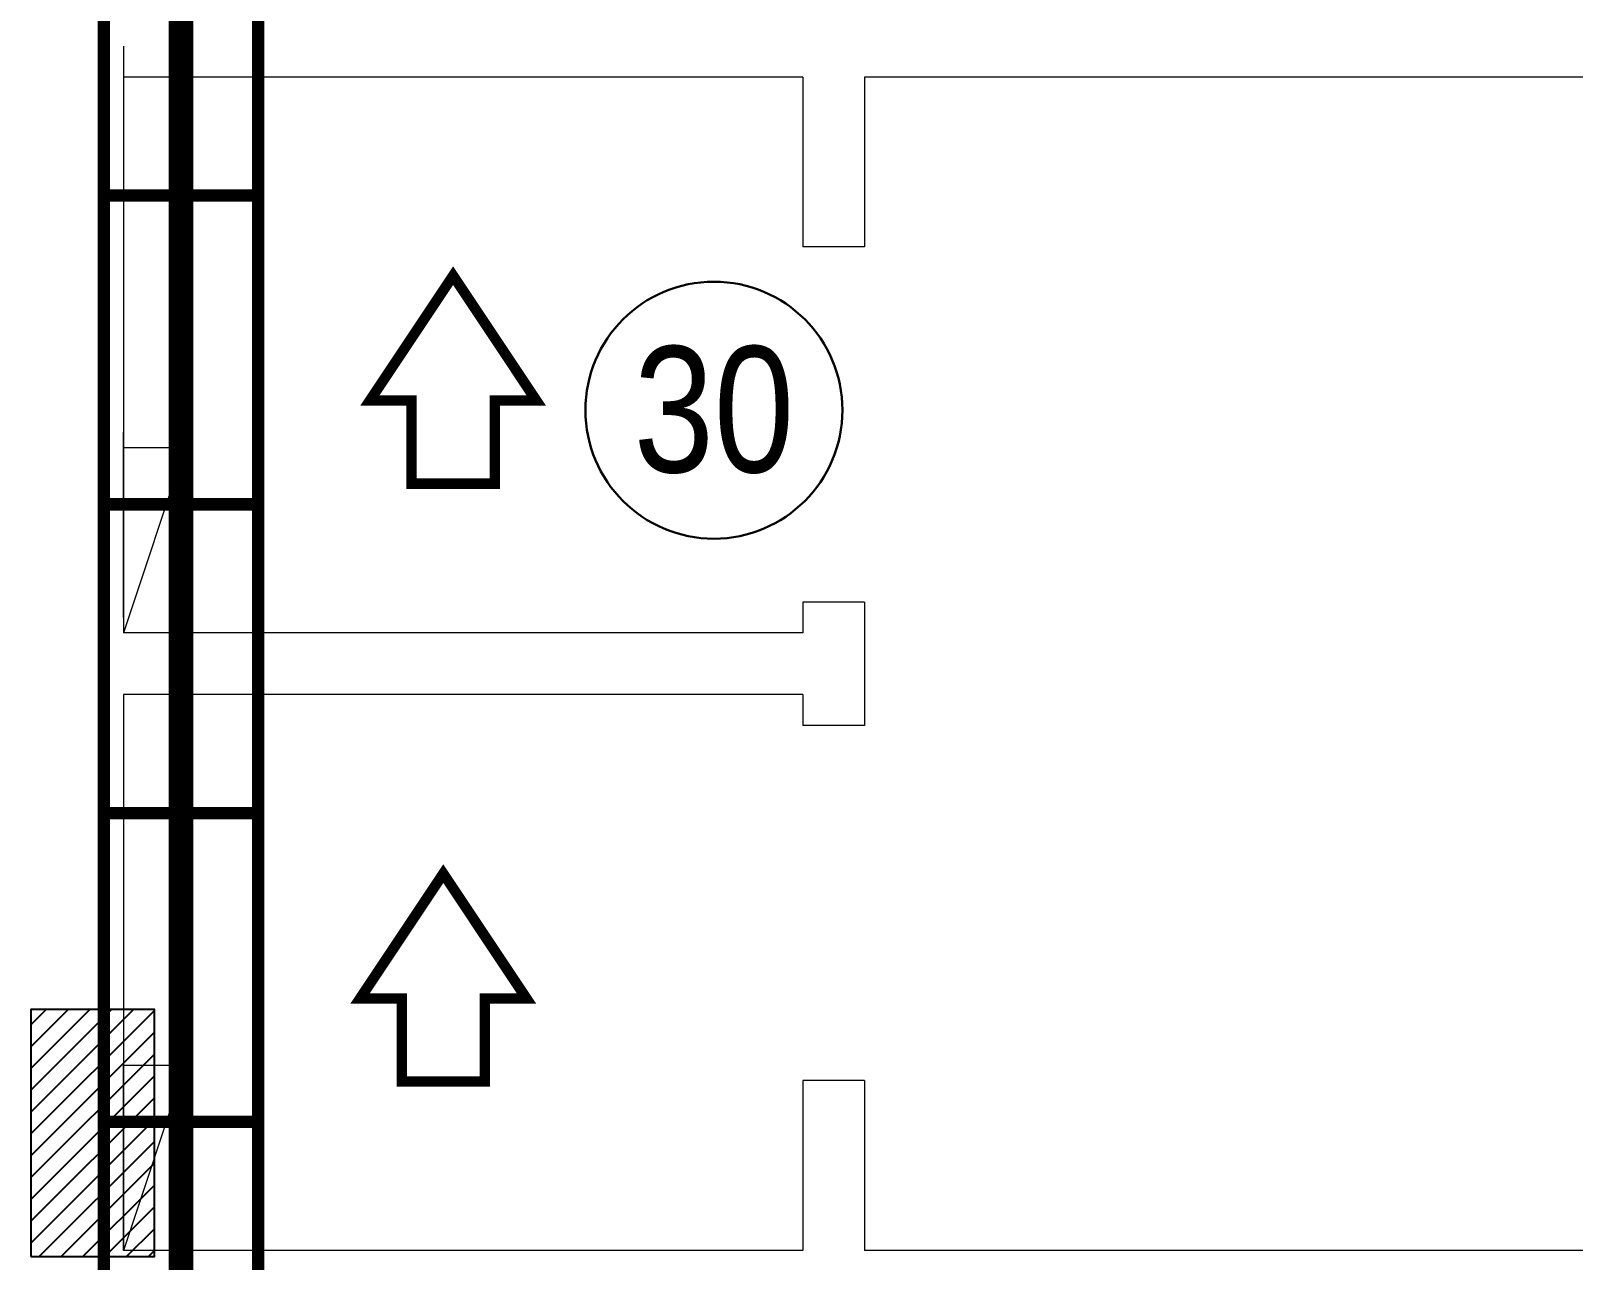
# Model space of a CAD drawing. Header units: millimetres. Extents: x 0 to 126, y 0 to 76.
# Drawn here: x 4.425 to 6.923, y 17.427 to 19.418 of the extents above; entities that cross this region are included whole.
import ezdxf

# ---------------------------------------------------------------- set-up
doc = ezdxf.new("R2010")
doc.units = ezdxf.units.MM
doc.linetypes.add('Continua', pattern=[0])
for name, color, linetype, lineweight in [('ARQUITECTÓNICO', 152, 'Continuous', 0), ('INST. VOZ Y DATOS', 40, 'Continuous', 0), ('TEXTOS INST. VOZ Y DATOS', 1, 'Continuous', 0)]:
    doc.layers.add(name, color=color, linetype=linetype, lineweight=lineweight)
doc.layers.add('E-COLUMNA', color=20, linetype='Continuous')
doc.layers.add('HatchColus', color=8, linetype='Continuous')
doc.styles.add('75', font='ARIALN.TTF', dxfattribs={"height": 0.135})

# ---------------------------------------------------------------- blocks, each defined once
blk = doc.blocks.new('A$C35E06030')
at = {"layer": 'HatchColus', "linetype": 'Continua', "ltscale": 0.05}
h = blk.add_hatch(dxfattribs=at)
h.set_pattern_fill('ANSI31', color=256, scale=0.2, style=0)
h.set_pattern_definition([(45, (-1018.400148, -104.339457), (-0.0176776695, 0.0176776695), [])])
h.paths.add_polyline_path([(0.2, 13.8), (0, 13.8), (0, 13.4), (0.2, 13.4)])
h.paths.add_polyline_path([(0.2, 7.8604), (0, 7.8604), (0, 7.4604), (0.2, 7.4604)])
h.paths.add_polyline_path([(5.95, 12.5619), (5.65, 12.5619), (5.65, 12.2619), (5.95, 12.2619)])
h.paths.add_polyline_path([(11.6, 12.5369), (11.35, 12.5369), (11.35, 12.2869), (11.6, 12.2869)])
at = {"layer": 'E-COLUMNA', "linetype": 'Continua', "ltscale": 0.05}
blk.add_lwpolyline([(0, 13.4), (0.2, 13.4), (0.2, 13.8), (0, 13.8)], close=True, dxfattribs=at)

msp = doc.modelspace()

# ---------------------------------------------------------------- linework, layer by layer
at = {"layer": 'ARQUITECTÓNICO', "linetype": 'Continuous', "ltscale": 0.03}
for p, q in [((4.575, 19.3932), (4.575, 18.4682)), ((4.575, 19.3432), (4.575, 18.4432)), ((5.675, 19.3432), (4.575, 19.3432)), ((5.675, 19.3432), (5.675, 19.0682)), ((5.775, 19.3432), (5.775, 19.0682)), ((6.975, 19.3432), (5.775, 19.3432)), ((5.775, 19.0682), (5.675, 19.0682)), ((5.675, 18.4932), (5.675, 18.4432)), ((5.775, 18.4932), (5.675, 18.4932)), ((5.775, 18.4932), (5.775, 18.2932)), ((5.675, 18.4432), (4.575, 18.4432)), ((4.575, 18.3432), (4.575, 17.4432)), ((5.675, 18.3432), (4.575, 18.3432)), ((5.675, 18.3432), (5.675, 18.2932)), ((5.775, 18.2932), (5.675, 18.2932)), ((5.675, 17.7182), (5.675, 17.4432)), ((5.775, 17.7182), (5.675, 17.7182)), ((5.775, 17.7182), (5.775, 17.4432)), ((5.675, 17.4432), (4.575, 17.4432)), ((7.825, 17.4432), (5.775, 17.4432))]:
    msp.add_line(p, q, dxfattribs=at)
at = {"layer": 'ARQUITECTÓNICO', "ltscale": 0.3}
for p, q in [((4.575, 18.4682), (4.575, 18.7682)), ((4.575, 18.7432), (4.675, 18.7432)), ((4.675, 18.7432), (4.575, 18.4432)), ((4.675, 18.7432), (4.675, 18.4432)), ((4.675, 18.4432), (4.575, 18.4432)), ((4.575, 17.7432), (4.675, 17.7432)), ((4.575, 17.4432), (4.575, 17.7432)), ((4.675, 17.7432), (4.575, 17.4432)), ((4.675, 17.7432), (4.675, 17.4432)), ((4.675, 17.4432), (4.575, 17.4432))]:
    msp.add_line(p, q, dxfattribs=at)
at = {"layer": 'INST. VOZ Y DATOS', "const_width": 0.02}
for points in [[(4.5431, 15.1514), (4.5431, 23.1514)], [(4.7931, 15.1514), (4.7931, 23.1514)], [(4.7931, 19.1514), (4.5431, 19.1514)], [(4.7931, 18.6514), (4.5431, 18.6514)], [(4.7931, 18.1514), (4.5431, 18.1514)], [(4.7931, 17.6514), (4.5431, 17.6514)]]:
    msp.add_lwpolyline(points, dxfattribs=at)
at = {"layer": 'INST. VOZ Y DATOS', "color": 6, "const_width": 0.04}
msp.add_lwpolyline([(4.6681, 15.1514), (4.6681, 23.1514)], dxfattribs=at)
at = {"layer": 'TEXTOS INST. VOZ Y DATOS', "const_width": 0.0168}
for points in [[(5.1088, 18.6849), (5.0414, 18.6849), (5.0414, 18.8196), (4.9741, 18.8196), (5.1088, 19.0217), (5.2435, 18.8196), (5.1762, 18.8196), (5.1762, 18.6849)], [(5.0929, 17.7165), (5.0256, 17.7165), (5.0256, 17.8512), (4.9582, 17.8512), (5.0929, 18.0533), (5.2276, 17.8512), (5.1603, 17.8512), (5.1603, 17.7165)]]:
    msp.add_lwpolyline(points, close=True, dxfattribs=at)
at = {"layer": 'TEXTOS INST. VOZ Y DATOS', "lineweight": 30}
msp.add_circle((5.5312, 18.8039), 0.2081, dxfattribs=at)

# ---------------------------------------------------------------- block references
at = {"layer": 'ARQUITECTÓNICO', "color": 0}
msp.add_blockref('A$C35E06030', (4.425, 4.0332), dxfattribs=at)

# ---------------------------------------------------------------- texts
at = {"layer": 'TEXTOS INST. VOZ Y DATOS', "insert": (5.5312, 18.8039), "char_height": 0.204, "width": 1.846887, "attachment_point": 5, "style": '75'}
msp.add_mtext('30', dxfattribs=at)

doc.saveas('drawing.dxf')
